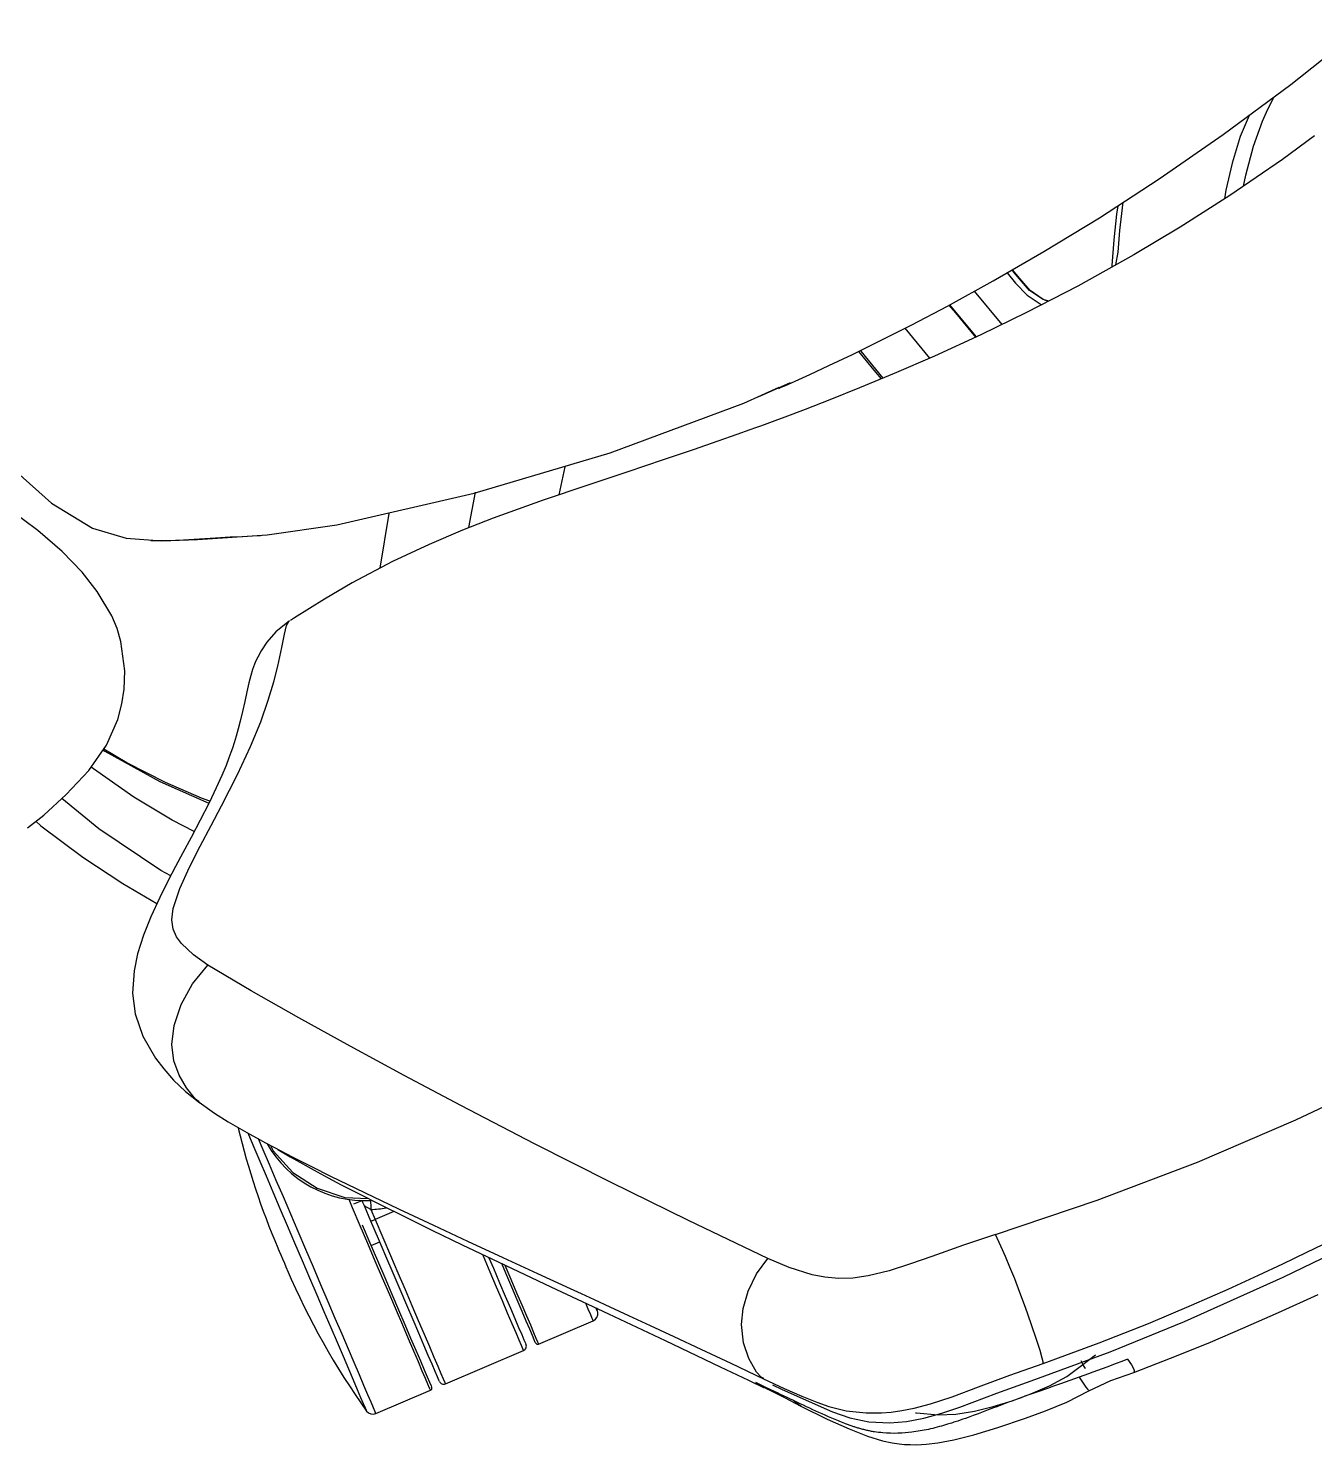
# Model space of a CAD drawing. Extents: x -15 to 8521, y -5327 to 1905.
# Drawn here: x 282.15 to 304.13, y 1306.05 to 1330.25 of the extents above; entities that cross this region are included whole.
import ezdxf

# ---------------------------------------------------------------- set-up
doc = ezdxf.new("R2010")
doc.units = 0
doc.layers.add('AR-MOB', color=2, linetype='Continuous')

# ---------------------------------------------------------------- blocks, each defined once
blk = doc.blocks.new('CAD-GIR-TELA')
at = {"color": 1, "linetype": 'Continuous'}
for p, q in [((0.1834719215237328, 0.3460228232993359), (0.1807720444019196, 0.3461613819022205)), ((0.1833120287917609, 0.3452918915654664), (0.1834719215237328, 0.3460228232993359)), ((0.2279658113104688, 0.3144489004648676), (0.2277228694858877, 0.3150591879239073)), ((0.2285912047923375, 0.3128778524605877), (0.2279658113104688, 0.3144489004648676)), ((0.2530776897308442, 0.2842309178358846), (0.2433206320486079, 0.287089849725362)), ((0.2557298255039768, 0.2834431177298029), (0.2557299161007904, 0.2834433668517704)), ((0.269684158019345, 0.279354325371969), (0.2557298255039768, 0.2834431177298029)), ((0.2696842259631467, 0.2793545744943913), (0.2557299161007904, 0.2834433668517704)), ((0.269684158019345, 0.279354325371969), (0.2696842259631467, 0.2793545744943913)), ((0.2820991266569308, 0.2757272968824509), (0.2723420689594604, 0.2785862287569216)), ((0.264450456684699, 0.253026378920822), (0.2629068350427133, 0.2534786760606949)), ((0.2577437718637157, 0.2510168715189138), (0.2610933660807859, 0.2500354109620275)), ((0.2605805543141742, 0.2482853329079262), (0.2610933660807859, 0.2500354109620275)), ((0.2618343081092007, 0.2498183101533868), (0.2610329420356265, 0.2470834197006297)), ((0.2607753471422711, 0.2462042814422603), (0.261121132162998, 0.2458381134911178)), ((0.2608410481100236, 0.2461347077191931), (0.2623053801792139, 0.2457056471216674)), ((0.08123604386469196, 0.2001074556769709), (0.08123600989279112, 0.1927093367030466)), ((0.09443711401195287, 0.196673612030736), (0.09443711401195287, 0.1900571556229806)), ((0.1543907513093927, 0.1713866442742074), (0.1581970023469239, 0.1744501867738109)), ((0.1736132096632446, 0.1689960667304149), (0.1689052859019284, 0.1650409410794964)), ((0.1826698080833467, 0.1584484346085446), (0.1897676865594349, 0.1646973075780807))]:
    blk.add_line(p, q, dxfattribs=at)
at = {"color": 1, "linetype": 'Continuous', "flags": 128}
for points in [[(0.1776264153429565, 0.3525869635273011), (0.1762887971292457, 0.3530541175528015), (0.1699072992332731, 0.3551438204503938), (0.1642233843660961, 0.3569119487210628), (0.1584353353684946, 0.3586196076403212), (0.1520036049000737, 0.3604227718792572), (0.1448352354746021, 0.362361799665905)], [(0.2266197681494759, 0.3149995112453325), (0.2258456246224796, 0.316661603004377), (0.2216802150944659, 0.3250891050624887), (0.2200337955475788, 0.327778836017842), (0.2179444550222343, 0.330376187010188), (0.2152985020641154, 0.3327701617017738), (0.2129528122570719, 0.3343835835503342), (0.2103000196982521, 0.3358361841214901), (0.2073994386928462, 0.337127601042539), (0.2043625865078411, 0.3382759751111735), (0.1979578860573383, 0.3404518751258365), (0.1914487117892349, 0.3427652013829174), (0.1785389362946717, 0.3473289838707387), (0.1654042125660453, 0.3514218981204067), (0.1475934643694927, 0.356282501305941), (0.1296432176898179, 0.3606596214854108), (0.1116657937855052, 0.3646012491285546), (0.08992015563057976, 0.368643726958453), (0.06802381405918823, 0.3718410833557755), (0.04601177673589518, 0.3741453278789777), (0.02392149444563074, 0.3755344922519726), (0.001791522077837726, 0.375997456456389)], [(0.1886184292359303, 0.3415523946114263), (0.1789810193238281, 0.3449714493158353), (0.1703459511436449, 0.3477503442504712), (0.1627264509277211, 0.3500099275215689), (0.1561483030970976, 0.351843462331999), (0.1506331815010071, 0.3533115086147518), (0.1461412488240512, 0.3544666317025076), (0.1417420131617746, 0.355567966498711), (0.1372808700384667, 0.3566582265816578), (0.1327587819557721, 0.3577389293404849), (0.1162225554942324, 0.3614590851461799), (0.09952847458612268, 0.3647752513793421), (0.08885501184840905, 0.3666384773064237), (0.07814780406056343, 0.3682978513406852), (0.0678511366991188, 0.3696924964524442), (0.05830184331898636, 0.3708070122211211), (0.05389203685604116, 0.3712629556303), (0.04830131158064432, 0.3717874762578504), (0.04147593017341933, 0.3723464214044725), (0.03341339007761235, 0.372890917298264), (0.02411159354051051, 0.3733631444142702), (0.01356960635052928, 0.3736989644471578), (0.001789976370218938, 0.3738249309353705)], [(0.1808756576178894, 0.3194041710376041), (0.1637415659529324, 0.3258944344720476), (0.1464057512621366, 0.3317754069530565), (0.1288224085815273, 0.3369029358882472), (0.1110610889811596, 0.3414216721139383), (0.09313487150120636, 0.3453024227424066), (0.07051599482406345, 0.3491766508368528), (0.04771135042642527, 0.3519391261925193), (0.02478136800687025, 0.3535873802088645), (0.0017915220780651, 0.3541324423067636)], [(0.177010398007269, 0.3501818235272367), (0.177123636492297, 0.3513684722006474), (0.1772535889695064, 0.3520411993526977), (0.1773854438595208, 0.352408001436288), (0.1775247045391097, 0.3525883223896926), (0.1776220896342693, 0.3525744846469934)], [(0.1855329750849251, 0.3501411709171407), (0.1815519857645995, 0.351163352012918), (0.177627660954613, 0.3525985138621763)], [(0.177010398007269, 0.3501818235272367), (0.1780068966279487, 0.3498504197996226), (0.1790023761057, 0.349515845379301)], [(0.1790023761057, 0.349515845379301), (0.180597725085363, 0.3489726177499506), (0.1821907413664121, 0.3484221428566343)], [(0.1821907413664121, 0.3484221428566343), (0.1829839089768939, 0.3481451841757917), (0.1837764650922509, 0.3478665042757711)], [(0.1853671713129188, 0.3473010819016054), (0.1854682932744254, 0.3485434212643668), (0.1855261581370087, 0.349331108120623), (0.1855513876732857, 0.3497894748411454), (0.1855543998105986, 0.3500407963224461), (0.1855248219128498, 0.3500625834053608)], [(0.225187890227744, 0.3208976959786014), (0.2231372772619125, 0.3254498602032072), (0.2213155645465577, 0.3291389886821889), (0.2196900035212366, 0.3321188819131748), (0.2182057188385897, 0.3343719652871187), (0.2171591914614055, 0.335672577160949), (0.216352978781515, 0.3365429507675799), (0.2157028993142376, 0.3371825670019462), (0.2149534644102005, 0.3378612504998273), (0.2140892283428002, 0.3385761250119685), (0.2128296767273241, 0.3395100027610169), (0.2111227199002315, 0.3406154820872871), (0.2086943433578199, 0.3419554556680851), (0.2054940653904396, 0.3434836089445525), (0.2015402985855417, 0.3451394725825594), (0.1968954826370464, 0.3468782267709685), (0.1934434528873226, 0.3480811591516613), (0.1896757369124771, 0.349275711860173), (0.1855329750849251, 0.3501411482634467)], [(0.1835751950209215, 0.3468329087336315), (0.183576757714718, 0.3468372797478878), (0.1835575071770563, 0.3466263617542609), (0.1834719215237328, 0.3460228232993359)], [(0.2108153000665425, 0.3342130237538186), (0.2107077914581623, 0.3343487966894827), (0.2080404590803937, 0.3369656020659022), (0.2056188994858985, 0.3387910290102809), (0.2028652114495344, 0.3404057417774311), (0.1998813322143178, 0.3418495097371306), (0.1967417047919753, 0.3431378239238256), (0.1935212250878067, 0.3442575939466224), (0.1902250114842445, 0.3452153423550044), (0.1868891644123778, 0.3458615717049724), (0.1834719215237328, 0.3460228232993359)], [(0.1837764650922509, 0.3478665042757711), (0.1845721465954284, 0.3475847216573129), (0.1853671713129188, 0.3473010819016054)], [(0.1853671713129188, 0.3473010819016054), (0.1861686279678452, 0.3470129579263812), (0.1869595987520825, 0.3467264872115265)], [(0.1869595987520825, 0.3467264872115265), (0.1877608968818549, 0.3464342413444683), (0.1885461604426837, 0.3461460041198734)], [(0.1885461604426837, 0.3461460041198734), (0.1892040760005784, 0.3459032434734581), (0.1898858622321313, 0.3456509934312635)], [(0.1898858622321313, 0.3456509934312635), (0.1905702076628586, 0.3453977921899423), (0.1912394923772354, 0.3451508190705681)], [(0.1912394923772354, 0.3451508190705681), (0.1918984270776036, 0.3449086925566007), (0.1925674173783136, 0.3446640974416368)], [(0.1925674173783136, 0.3446640974416368), (0.1932369965054477, 0.3444205667597089), (0.1939098368918621, 0.3441771719808457)], [(0.1939098368918621, 0.3441771719808457), (0.1945736182140081, 0.3439384199618871), (0.1952348629909011, 0.3437021818508583)], [(0.1952348629909011, 0.3437021818508583), (0.1958994143330983, 0.3434667137594261), (0.1965669098688068, 0.3432324459890879)], [(0.1886172515526141, 0.3415491786422535), (0.1886161191750944, 0.3415516245909203), (0.1884337599217361, 0.3413302433650642), (0.1881566880058472, 0.3407945347748864), (0.1876038803991378, 0.3395242255141966), (0.1869418203116311, 0.3378621564083915), (0.1858800963298108, 0.3350485199030118), (0.1848787284500304, 0.332285319832863), (0.1839763989551102, 0.329697027905695), (0.1831890971095618, 0.3273397877792377), (0.1825303888629151, 0.325262450527589), (0.1819703792982637, 0.3233807893584526), (0.181441691472628, 0.3214957083887384), (0.1808756576178894, 0.3194041710376041)], [(0.2271498827803953, 0.3132237733693728), (0.2254925470310809, 0.3167298178650526), (0.2240145131074769, 0.3197095525706573), (0.2227030303381525, 0.3221173423507935), (0.2215595934728753, 0.3239701503521246), (0.2197262851320829, 0.3264284444953773), (0.2173466690812802, 0.3288858100945617), (0.215321127110883, 0.3305378236150318), (0.2139658889818747, 0.3314824137187316), (0.2123581064126938, 0.3324710309434522), (0.2104701265409403, 0.3334843114994328), (0.2078732964309893, 0.3346753991168043), (0.2042508654253652, 0.3360761364619975), (0.1996615589721387, 0.3376455311909012), (0.1942806702707003, 0.3394866529847604), (0.1886184065831458, 0.3415523946109715)], [(0.1965669098688068, 0.3432324459890879), (0.1969848957387512, 0.3430869118969895), (0.1974032439816256, 0.3429419893004706)], [(0.1974032439816256, 0.3429419893004706), (0.1982645585087539, 0.3426455083063047), (0.1991193957921951, 0.3423532624397012)], [(0.1991193957921951, 0.3423532624397012), (0.1995594405207157, 0.3422036744154866), (0.2000000061477749, 0.3420543808038019)], [(0.2000000061477749, 0.3420543808038019), (0.2004443539315162, 0.3419040453964044), (0.2008883167206932, 0.3417538458766103)], [(0.2008883167206932, 0.3417538458766103), (0.2017699915249977, 0.3414546018680085), (0.2026447587688835, 0.3411548822518853)], [(0.2026447587688835, 0.3411548822518853), (0.2035155173862222, 0.3408516749077535), (0.2043782134128378, 0.3405443683241174)], [(0.2043782134128378, 0.3405443683241174), (0.2048163330910029, 0.340385177668395), (0.2052518935861372, 0.3402247866915786)], [(0.2052518935861372, 0.3402247866915786), (0.2056913268197604, 0.3400607267767555), (0.2061275440848931, 0.339895647719004)], [(0.2061275440848931, 0.339895647719004), (0.2063407268483388, 0.3398140480699112), (0.2065530943009435, 0.3397320634107928)], [(0.2065530943009435, 0.3397320634107928), (0.2067676359265533, 0.339648448114076), (0.2069813395723941, 0.3395643345734243)], [(0.2069813395723941, 0.3395643345734243), (0.2071912837143373, 0.3394807645822766), (0.2074004125449846, 0.3393965604445839)], [(0.2074004125449846, 0.3393965604445839), (0.2076083183858373, 0.33931181277012), (0.2078154542218726, 0.3392262724237298)], [(0.2078154542218726, 0.3392262724237298), (0.2081560529170474, 0.3390830936832572), (0.2084942962610512, 0.3389378766578375)], [(0.2084942962610512, 0.3389378766578375), (0.2088304107064687, 0.338790530749975), (0.2091638074439288, 0.3386414636229347)], [(0.2091638074439288, 0.3386414636229347), (0.209516432065584, 0.3384805743858124), (0.2098654104022444, 0.3383180318742234)], [(0.2098654104022444, 0.3383180318742234), (0.2102153173152601, 0.3381512089440548), (0.2105604002597374, 0.3379822571314435)], [(0.2105604002597374, 0.3379822571314435), (0.210891577502025, 0.3378156380340442), (0.2112184517052356, 0.3376466862214329)], [(0.2112184517052356, 0.3376466862214329), (0.2115412493064923, 0.3374752658237412), (0.2118599929901848, 0.3373013768077726)], [(0.2118599929901848, 0.3373013768077726), (0.2133943517358148, 0.3363926606511995), (0.2148143622564476, 0.3354239507657439)], [(0.2148143622564476, 0.3354239507657439), (0.2150835527750132, 0.3352235639486025), (0.2153486440549841, 0.3350204367698097)], [(0.2153486440549841, 0.3350204367698097), (0.2158580360371616, 0.3346128688267527), (0.2163474980427509, 0.3341978498028766)], [(0.2163474980427509, 0.3341978498028766), (0.2168234393568582, 0.3337703971888004), (0.2172768688894848, 0.3333397512597003)], [(0.2172768688894848, 0.3333397512597003), (0.2175391745015531, 0.3330791668663551), (0.2177975394154146, 0.3328135093984201)], [(0.2177975394154146, 0.3328135093984201), (0.2180476379221545, 0.3325473310319467), (0.2182923689251766, 0.3322774384364493)], [(0.2182923689251766, 0.3322774384364493), (0.2184035238033175, 0.3321514040039801), (0.2185127083557745, 0.3320253242814033)], [(0.2185127083557745, 0.3320253242814033), (0.2186192884032607, 0.3319000372325718), (0.2187242378286101, 0.3317744784071692)], [(0.2187242378286101, 0.3317744784071692), (0.2188298666776518, 0.3316458168483223), (0.218934159317314, 0.331516611738607)], [(0.218934159317314, 0.331516611738607), (0.2190386784420753, 0.3313849380274405), (0.2191418160514331, 0.3312529699019251)], [(0.2191418160514331, 0.3312529699019251), (0.2192497549610835, 0.3311128486207053), (0.2193558367789592, 0.3309731349868343)], [(0.2193558367789592, 0.3309731349868343), (0.2194626433110898, 0.330830228022478), (0.2195678644966392, 0.3306871398790463)], [(0.2195678644966392, 0.3306871398790463), (0.2196714324222739, 0.3305438931952267), (0.2197737320523174, 0.3303998312003387)], [(0.2197737320523174, 0.3303998312003387), (0.2198729969072701, 0.3302575130928744), (0.2199714011451306, 0.330113813454318)], [(0.2199714011451306, 0.330113813454318), (0.2200590703746457, 0.3299835665488899), (0.2201460828184736, 0.3298522552099712)], [(0.2201460828184736, 0.3298522552099712), (0.2202302416660586, 0.3297234577635209), (0.2203136757686934, 0.3295940941275148)], [(0.2203136757686934, 0.3295940941275148), (0.2203897040969878, 0.3294748087150765), (0.2204650076805592, 0.3293554327051424)], [(0.2204650076805592, 0.3293554327051424), (0.2205410359940743, 0.3292337013440374), (0.2206162036898149, 0.329112264395917)], [(0.2206162036898149, 0.329112264395917), (0.2207051638531539, 0.3289671832581007), (0.2207931954392279, 0.328822056829722)], [(0.2207931954392279, 0.328822056829722), (0.2208825179591258, 0.3286732614633365), (0.2209716139948341, 0.3285231525401286)], [(0.2209716139948341, 0.3285231525401286), (0.2210548895718603, 0.3283813779530647), (0.2211376215980181, 0.3282390824833783)], [(0.2211376215980181, 0.3282390824833783), (0.2212185191708613, 0.3280985308856543), (0.2212985561261576, 0.3279580472317321)], [(0.2212985561261576, 0.3279580472317321), (0.2214427313558645, 0.3277014488276109), (0.2215844606369046, 0.3274451222146126)], [(0.2215844606369046, 0.3274451222146126), (0.2217239478009105, 0.3271893617902606), (0.2218620760877457, 0.3269330125090164)], [(0.2218620760877457, 0.3269330125090164), (0.2221465990994602, 0.3263960582921754), (0.2224263660855286, 0.3258571563715122)], [(0.2224263660855286, 0.3258571563715122), (0.2227088055058175, 0.3253035560915123), (0.2229876439312193, 0.3247489140157995)], [(0.2229876439312193, 0.3247489140157995), (0.2232477300638038, 0.3242253219341364), (0.2235048946567986, 0.3237020922251759)], [(0.2235048946567986, 0.3237020922251759), (0.2237564426225163, 0.3231852944536513), (0.2240051143080564, 0.3226700140698995)], [(0.2240051143080564, 0.3226700140698995), (0.2242631848087058, 0.322130817721245), (0.2245191264271398, 0.3215918705095646)], [(0.1808756576178894, 0.3194041710376041), (0.1862664886700713, 0.317352991867665), (0.1916904759455065, 0.3153636862020903), (0.1953026248970673, 0.3140406984039146), (0.1988469666514447, 0.3126314908199674), (0.2021839008089046, 0.3110253162349181), (0.2044350138419304, 0.3096489025178926), (0.2063954889763409, 0.3081322089633431), (0.2080560633328332, 0.3065117436817673), (0.2094604243100093, 0.3048275704272783), (0.2117208002389361, 0.3013619520575048), (0.2135582984008124, 0.2978434966253189)], [(0.2245191264271398, 0.3215918705095646), (0.2247745471318012, 0.3210512473542622), (0.2250298319647754, 0.3205094238783204)], [(0.2250298319647754, 0.3205094238783204), (0.2253029405287634, 0.3199288048986091), (0.2255770229451173, 0.3193456720268841)], [(0.2251532845602924, 0.3208863042000303), (0.225364270482487, 0.3204699942425577), (0.2255770229451173, 0.3193456720268841)], [(0.2277400364321238, 0.315065868999227), (0.2264324264172046, 0.3179746031764807), (0.225187890227744, 0.3208976733408235)], [(0.2255770229451173, 0.3193456720268841), (0.2258540495543002, 0.3187547936458941), (0.2261301929090678, 0.3181640058469384)], [(0.2261301929090678, 0.3181640058469384), (0.2263695111166726, 0.3176508770138753), (0.2266083537176655, 0.317137997287773)], [(0.2266083537176655, 0.317137997287773), (0.2268436406302499, 0.3166322968818349), (0.2270786331296222, 0.3161270494451855)], [(0.2270786331296222, 0.3161270494451855), (0.2277771107162607, 0.3146258242700242), (0.228474002955636, 0.3131293777737483)], [(0.2270861068632257, 0.3132057231528051), (0.2272969342600391, 0.3127766399015854), (0.2273653302988805, 0.3116233059918159), (0.2268838629395304, 0.3089880880424971), (0.2259227853126049, 0.3063201441696037), (0.2242056370125738, 0.3036942570752217), (0.2222238730398658, 0.3017785111219382), (0.2196669028821816, 0.3000291125058538), (0.216716247814702, 0.2986489166314641), (0.2135582984008124, 0.2978434966253189)], [(0.2715983412792866, 0.215457271267951), (0.2707370041143804, 0.2185645577933428), (0.2698637316050281, 0.2212080194963164), (0.269072375810083, 0.2233896040975196), (0.2684152529259336, 0.2251037402602378), (0.2678421303328378, 0.2265474402765904), (0.2672249126760562, 0.2280632732140475), (0.2665612445885017, 0.2296587354439907), (0.2652208180695652, 0.2327975249177143), (0.263747743986869, 0.2361552723064051), (0.2622520901475127, 0.2394954450705882), (0.2595766272511355, 0.2453511880307815), (0.2568639315286418, 0.2511799122758021), (0.2540461278560997, 0.2571497543235637), (0.2512643793097595, 0.2629741075538732), (0.2483999893340751, 0.2689152096668295), (0.2455436392804131, 0.2748122167167821), (0.2428615632516085, 0.280350756048847), (0.2419561989672729, 0.2822230863621371), (0.2408984156838869, 0.284413390323607), (0.2396127286244791, 0.2870801112067056), (0.2380963748041722, 0.2902323760658874), (0.2363467044131085, 0.2938804669088313), (0.2343986401995153, 0.2979567350948855), (0.2322205886337088, 0.3025335173610983), (0.229808541088687, 0.3076238361400101), (0.2271438358377509, 0.3132369996164925)], [(0.266372861060745, 0.2300998899122533), (0.2663164003511156, 0.2302737562745278), (0.2655041407440422, 0.232548943798065), (0.2648342898414739, 0.2343237304908143), (0.2642381119005677, 0.2358493472224836), (0.2635718166859533, 0.2375092195020443), (0.2627593079409962, 0.2394846647716804), (0.2617920022082671, 0.2417843571020057), (0.2604240360760741, 0.2449640030172304), (0.2588046352284437, 0.2486476054514242), (0.2569196675092371, 0.2528574271086654), (0.2547573334456956, 0.2576167271540726), (0.2523600974946021, 0.2628266257584073), (0.2499223900967991, 0.2680673025811302), (0.2452291986669479, 0.2780240223660257), (0.2405613047178576, 0.2878615699573857), (0.2359912714707662, 0.2975235979110948), (0.2315590720970704, 0.3069562047162435), (0.2292950498829214, 0.3117988029921435), (0.2280445800008692, 0.3144809922550849)], [(0.228474002955636, 0.3131293777737483), (0.2285325925472534, 0.3130035924641561), (0.2285912047923375, 0.3128778524605877)], [(0.2135582984008124, 0.2978434966253189), (0.2198786814774394, 0.2842127090939357), (0.2259727234873026, 0.270685127100478), (0.2318573196005218, 0.2573555086287342), (0.2374582306663342, 0.2443305696133393), (0.2416582911673686, 0.2342149309638444), (0.2455943927664066, 0.2244603871590698), (0.2492747565781883, 0.2151664974976484), (0.2526620592118434, 0.2064333194930441), (0.2555513163672458, 0.1983258293830659)], [(0.2416208771794572, 0.2857572819498273), (0.2417523696969965, 0.2862060233865122), (0.2418279677092414, 0.2864640485959171), (0.2418311157339303, 0.2864748062420404)], [(0.2433206320486079, 0.287089849725362), (0.2433080399337086, 0.2870468417486336), (0.2432074388541423, 0.2867034800387955), (0.2430073917569189, 0.286020810536229), (0.242710299283317, 0.2850068278880826), (0.2424099908414519, 0.283981929067977)], [(0.2489591609498802, 0.270175055695745), (0.2496846798733259, 0.2726511735863824), (0.2503938924835438, 0.2750715328443221), (0.2510337804781102, 0.2772554275065886), (0.2515969154299, 0.2791772430405217), (0.2520766389322944, 0.2808144676200754), (0.2524673343280028, 0.2821478960131572), (0.2527644494539345, 0.2831618786462968), (0.2529644738986008, 0.2838445481484086), (0.2530650976157176, 0.2841879098582467), (0.2530776897308442, 0.2842309178358846)], [(0.2533396103324321, 0.2837518964247465), (0.2533106212918028, 0.2836529939268075), (0.2531822314929286, 0.2832147610142783), (0.252952742400339, 0.282431535753858), (0.2526249396519233, 0.2813128301650067), (0.2522028092364508, 0.2798722328830081), (0.2516914922041451, 0.2781271826133889), (0.251097194023032, 0.2760989229191182), (0.2504271166508261, 0.2738120265353245), (0.2496893679542609, 0.2712942821822253), (0.249196191734427, 0.2696111054169705)], [(0.2557298255039768, 0.2834431177293482), (0.2556530498236498, 0.2831810838924866), (0.255472706217688, 0.2825655874548829), (0.2551909915275701, 0.2816041248333931), (0.2548113255529643, 0.2803083822036569), (0.2543383284325955, 0.2786941223907888), (0.2537777526638365, 0.2767810035797993), (0.2531364152102924, 0.2745922622962098), (0.2524221521778145, 0.2721545322601742), (0.2516435923298559, 0.2694974819369236), (0.2508102477161174, 0.2666534295849488), (0.2507316375670143, 0.2663850770304634)], [(0.2557298255039768, 0.2834431177293482), (0.2555811207341776, 0.2834712461681193), (0.2554297661843066, 0.2834698193619261), (0.2552816049653757, 0.283438905255025), (0.2551423442860141, 0.2833796815311871), (0.2550173063434613, 0.2832944356123335), (0.2549113151378606, 0.2831864513968867), (0.2548284472081832, 0.2830598507762261), (0.2547718732641897, 0.2829195256481398)], [(0.2502426285152524, 0.2674619976164649), (0.2507888682964676, 0.2693262200641584), (0.2515477472904877, 0.2719161426139181), (0.252243982760092, 0.2742922709203413), (0.2528691044510651, 0.2764257065250604), (0.2534155027581164, 0.2782905177987232), (0.2538765645492731, 0.2798639891138919), (0.2542466279076052, 0.2811270058200535), (0.2545212312218155, 0.2820641674820763), (0.2546970226344456, 0.2826641049427963), (0.2547718732641897, 0.2829195256481398)], [(0.2610933660807859, 0.2500354109620275), (0.2620397453481473, 0.253265221521815), (0.2629745969491069, 0.2564557609707663), (0.2638865743651877, 0.2595681885150043), (0.2647645802312582, 0.262564637212563), (0.2655979248449967, 0.2654087122173223), (0.2663764620394886, 0.2680657399032498), (0.2670907477252058, 0.2705034699383759), (0.2677320625259654, 0.2726922112069587), (0.2682926382947244, 0.2746053526711876), (0.2687656354307819, 0.2762195898462778), (0.2691453014044782, 0.2775153324605526), (0.2694270387326014, 0.2784768177507431), (0.2696073823385632, 0.2790922915355623), (0.269684158019345, 0.279354325371969)], [(0.2702080671665499, 0.2783965316580179), (0.2701332165372605, 0.2781411335899975), (0.269957425124403, 0.2775411734914996), (0.2696828218101928, 0.2766040118294768), (0.2693127584670947, 0.2753409951233152), (0.2688516966757106, 0.273767523809056), (0.2683052983536527, 0.2719027351722616), (0.2676801766626795, 0.2697692769297646), (0.2669839411930752, 0.2673931486237962), (0.2662250621990552, 0.2648032260740365), (0.2654127572857305, 0.2620310121992588), (0.2645569461503783, 0.2591102521105313), (0.2636680014445574, 0.2560764573536289), (0.2627567713955159, 0.2529665210640815), (0.2618343081092007, 0.2498183101533868)], [(0.2633779071129538, 0.249366013013514), (0.264311354545498, 0.2525516605655866), (0.2652334554752542, 0.2556986485019479), (0.2661330446078409, 0.2587687475079292), (0.2669991604350344, 0.2617247247735577), (0.2678213397396121, 0.2645306836989221), (0.2685895948798134, 0.2671525621503861), (0.269294572363151, 0.269558540115213), (0.2699277339918353, 0.2717194020819989), (0.2704813795621703, 0.2736089219947644), (0.2709488053628775, 0.275204180392393), (0.2713243268074166, 0.2764857908509839), (0.2716033917174627, 0.2774381944077504), (0.2717826255834552, 0.2780498407287268), (0.2718598315802865, 0.2783133240241114), (0.2718630475490045, 0.278324308154879)], [(0.2723420689594604, 0.2785862287569216), (0.2723294541917767, 0.2785432207947451), (0.2722288531276718, 0.2781998590699004), (0.2720288286834602, 0.2775171895823405), (0.2717317135568464, 0.2765032069346489), (0.2713409955081261, 0.2751697785415672), (0.2708612720214205, 0.2735325539615587), (0.2702981597067264, 0.271610738443087), (0.2696582490596029, 0.2694268437658138), (0.2689490591178583, 0.2670064845078741), (0.2681789015641698, 0.2643780155767672), (0.267356767566298, 0.26157228312195), (0.2664923503050431, 0.258622171620118), (0.265595773324776, 0.2555622867243983), (0.2646775224968678, 0.2524284571072712), (0.2637483781193168, 0.2492574626089663)], [(0.2702080671665499, 0.2783965316580179), (0.2702361729679978, 0.2785452137895845), (0.2702347235092475, 0.2786965230488931), (0.2702037641111019, 0.2788446389768069), (0.2701445177342521, 0.2789838770031565), (0.2700592265093746, 0.2791088922931522), (0.2699511743651328, 0.2792148608605203), (0.2698245284384484, 0.2792977514282029), (0.269684158019345, 0.279354325371969)], [(0.2830211596426579, 0.2744056452934274), (0.2829927820814646, 0.2743087810958968), (0.2828670194251117, 0.2738796072480909), (0.2826422636890129, 0.2731125524442177), (0.282321255250281, 0.2720169475096554), (0.2819078442107639, 0.2706060639975476), (0.2814070810084104, 0.268897068869137), (0.2808250352227333, 0.2669106621065112), (0.2801687955936814, 0.2646709861737691), (0.2794462887920872, 0.2622052182809966), (0.2786663247914021, 0.2595432986981905), (0.2778383250440584, 0.2567175003941884), (0.2769723903800241, 0.2537621799137924), (0.2760789840783673, 0.250713188552254), (0.2751689996564437, 0.2476075326644605), (0.2742534438989424, 0.2444828980151215), (0.2733434594931623, 0.2413772421273279), (0.272450053175362, 0.2383282507817057), (0.2715841185270165, 0.2353729303008549), (0.2707561187642114, 0.2325471546350855), (0.2699761547632988, 0.22988521239904), (0.2692536479771661, 0.227419444521729), (0.2685974083326528, 0.2251797685730708), (0.2684811124197495, 0.2247829356533657)], [(0.2735054358008711, 0.2463985307185794), (0.274434580178422, 0.2495695252177939), (0.2753528310070124, 0.2527033548344662), (0.2762494079868247, 0.2557632397297311), (0.2771138252480796, 0.2587133512315631), (0.2779359366088556, 0.2615190836868351), (0.2787061167996399, 0.2641475526174872), (0.2794153067413845, 0.2665679118758817), (0.2800552173887354, 0.2687518065527001), (0.2806183297029747, 0.2706736220720813), (0.2810980532053691, 0.2723108466516351), (0.2814887712540894, 0.273644275044262), (0.2817858863652418, 0.2746582576928631), (0.2819859108251421, 0.2753409271795135), (0.282086511889247, 0.2756842889052677), (0.2820991266569308, 0.2757272968824509)], [(0.2618343081092007, 0.2498183101533868), (0.2618200627030092, 0.2498224773207767), (0.2617778926901337, 0.2498348429667203), (0.2617094287072632, 0.2498549088304571), (0.261617275228673, 0.2498819048769292), (0.2615050106107901, 0.2499147893399822), (0.2613769152405894, 0.2499523392166338), (0.2612379036831953, 0.2499930597705315), (0.2610933660807859, 0.2500354109620275)], [(0.2637483781193168, 0.2492574626089663), (0.2628192563950051, 0.2460864681261228), (0.2623779207481221, 0.2445802831107358)], [(0.2596568000942625, 0.2470479307476126), (0.2596745332286901, 0.2470717108403733), (0.2597271211836869, 0.2471421225268386), (0.259812480352366, 0.2472564707368292), (0.2599273494593035, 0.2474103618319532), (0.2600673348686087, 0.2475978621046124), (0.2602270464224148, 0.247811792236007), (0.2604003465958158, 0.2480439084702084), (0.2605805543141742, 0.2482853329074715)], [(0.2605805543141742, 0.2482853329074715), (0.260813123502885, 0.247739229029321), (0.2609418076997372, 0.2473756202616642), (0.260996615133763, 0.247203792199798), (0.2610241773688813, 0.2471129296395702), (0.2610329420356265, 0.2470834197006297)], [(0.2610329420356265, 0.2470834197006297), (0.2610311302198625, 0.2470772142169153), (0.2609995819805135, 0.246969569720477), (0.2608583962344255, 0.2464877399893339), (0.2607753471422711, 0.2462042814422603)], [(0.2770217170600517, 0.2432442049371275), (0.2770653365321323, 0.2433931135387866), (0.2771895817857057, 0.2438171236985909), (0.2773755193654779, 0.2444517347857982), (0.2775948623063869, 0.2452002864351925), (0.2778141825945113, 0.245948838068216), (0.2780001428268406, 0.2465834265181002), (0.2781243880806414, 0.2470074366783592), (0.2781680075522672, 0.2471563452800183)], [(0.2668747566408456, 0.2289050427752954), (0.2671049251873683, 0.2299298963043839), (0.2668686417691788, 0.234895290390341), (0.2653679374923286, 0.2396451916361002), (0.262708509164213, 0.243845025668179), (0.2597224784092305, 0.2465597823133976)], [(0.2677254493944474, 0.2266724102596527), (0.2683047548175637, 0.2286495088201264), (0.2690749350085753, 0.2312779551134554), (0.2698970463695787, 0.2340836875537207), (0.2707614636153721, 0.2370337990701046), (0.2716580406106459, 0.2400937066190636), (0.2725762914390089, 0.2432275362361906), (0.2735054358008711, 0.2463985307185794)], [(0.2074036058604634, 0.161773433421331), (0.2104188974478802, 0.1617659596881822), (0.2127151699774004, 0.1621498381359743), (0.2143932736519218, 0.1626606342706509), (0.2155301879822673, 0.1631239721509701), (0.2161921574886492, 0.1634400660391293), (0.2167279113837139, 0.1637232528260029), (0.2175462632246763, 0.1642046635756742), (0.2184536884631143, 0.1648048728120557), (0.2195021861818987, 0.1655688135629134), (0.2207558720324414, 0.1665405016292425), (0.2220798789885521, 0.1675908564702695), (0.2234246765226544, 0.1686464655799682), (0.2247952244754288, 0.169684669925573), (0.2258914635581277, 0.1704781319490394), (0.2269652361039789, 0.1712209650563636), (0.22794096678399, 0.1718666621900411), (0.2287671547308037, 0.1723914319545656), (0.2294331328791941, 0.1727999850540982), (0.2302862036367515, 0.1733051419087133), (0.2314709952042904, 0.1739748116324336), (0.2331234616788151, 0.1748513567363261), (0.2352043093280827, 0.1758756101048675), (0.2377677340914488, 0.1770533355861517), (0.2408227044218165, 0.1783830157787634), (0.2438885003721225, 0.1796714092279217), (0.2466780170655056, 0.1808259774306862), (0.2491067106896026, 0.1818330638525367), (0.2515945600782743, 0.1828834866373654), (0.2545414556109336, 0.184182411263464), (0.2578651182150224, 0.1857826861273679), (0.2608094545646509, 0.1874001505907472), (0.2636082568226357, 0.1892241960199499), (0.2659079038619439, 0.1910746713065237), (0.2685046660276385, 0.1938605417299186), (0.2704154068344451, 0.1968879724772705), (0.2718416454765702, 0.2006703415067932), (0.2725485933012806, 0.2049491933357785), (0.2726415620907119, 0.2072348893975686), (0.2725563614626481, 0.2097774103335723), (0.2722197261191468, 0.2125722492396562), (0.2715631014639257, 0.2156046851196152)], [(0.27154586657457, 0.2154484386724107), (0.2717193252735797, 0.2146717132941376), (0.2716764758372392, 0.2122229538217653), (0.2712911252924641, 0.2097302351730832), (0.2704424708244915, 0.2072713974780527), (0.2689266152492564, 0.2048862780357013), (0.2665526611158384, 0.202620149591894), (0.2633650658599436, 0.2006173232507535), (0.2596127276681273, 0.1991081487508382), (0.2555513163672458, 0.1983258293830659)], [(0.01953941158399175, 0.2091442486898814), (0.02634871029044916, 0.2087728717756363), (0.03719113898455362, 0.2078102088171363), (0.04715536647449881, 0.2066051249166776), (0.05629633889202523, 0.2052262652514401), (0.067107595864627, 0.2032563460106758), (0.07670391153146738, 0.2012022905914819), (0.08518576805499833, 0.1991533082473325), (0.09358929752329459, 0.1969170521156229), (0.1007993613548024, 0.1948468262398819), (0.1069364792856504, 0.1929830341086927), (0.1121218617638533, 0.1913344177351064), (0.1164541734690374, 0.1899042610325523), (0.1199503549075871, 0.18871537024188), (0.1216386726921428, 0.1881303689287961), (0.1230331026536078, 0.1876419600380359), (0.1241418319204968, 0.1872503134436556), (0.1249711226012096, 0.1869554857403273), (0.1259753893832567, 0.1865963612217456), (0.1281839247401422, 0.1857991509968997), (0.1314080846857451, 0.1846185039753436), (0.1355875697590818, 0.1830619957745512), (0.140658898441643, 0.1811421166244145), (0.1465697432333855, 0.178878015148257), (0.1532968223029911, 0.1762980688899916), (0.1608674487772532, 0.1734431456575294), (0.1694086988848085, 0.1703770892654575), (0.1747673928555287, 0.1686169556260211), (0.1806994132514319, 0.1668713957928958), (0.1873786037649552, 0.1651869054717281), (0.1950247829611271, 0.1636199906633919), (0.2004455316152871, 0.1627251349023027), (0.20643389946963, 0.1619226024795353), (0.2072248023102929, 0.1618406178208716)], [(0.03434200222295658, 0.2080631835733584), (0.0328753940648312, 0.2068363578964636), (0.02874162054808949, 0.2038822603908557), (0.02477955053905134, 0.2015464449750652), (0.02331817680760651, 0.2008107798696983), (0.02187274141238049, 0.2001492406802754), (0.02061283310695217, 0.1996281172005183)], [(0.02595698441746208, 0.1993495958254243), (0.02940175558501323, 0.2011702214540492), (0.03337962802606853, 0.2037947043954773), (0.03712942402103181, 0.2066988637270697), (0.03822397017393087, 0.2076853067778757)], [(0.05975113732415593, 0.2045967725453011), (0.0580859371796123, 0.2031398915723912), (0.05550708934265458, 0.2004591743902893), (0.05198461393365506, 0.1971257959203285)], [(0.05306734931104984, 0.1970027509883039), (0.05413649041611279, 0.1979799990717765), (0.05728930446252889, 0.201082733403382), (0.0603525072579032, 0.204247884790675), (0.06060684654380566, 0.2044408431647753)], [(0.0725609232347324, 0.2020890837775369), (0.07308954310065019, 0.2012746952727866), (0.07383427860486336, 0.1986745812505433), (0.07391453637774248, 0.1959554535906136), (0.07391759382130658, 0.1940056681587521)], [(0.07261068021557548, 0.2020784393512258), (0.07313883014194289, 0.2012651379477575), (0.07391086178768091, 0.1985739801866657), (0.0740217166014645, 0.1943830467248517), (0.07402361334720808, 0.1939880029522101)], [(0.07496307373571653, 0.1938315526736005), (0.0749556113212293, 0.196109503227035), (0.07475157823478185, 0.1989644717659758), (0.07387567859791488, 0.2017099839918046), (0.07379785545458617, 0.2018243095640173)], [(0.1176266446811951, 0.1842701484365534), (0.117193269708423, 0.1843929442470653), (0.11655946261385, 0.1845715779372767), (0.1146903709220624, 0.1850912180016167), (0.1120176370679928, 0.185815457341505), (0.1085375468230723, 0.1867258267729994), (0.1042445288508134, 0.1877999503722094), (0.09913197005107577, 0.189012281536634), (0.0931952955622819, 0.1903335254623926), (0.08643032688200947, 0.191731431833432), (0.07766789371225968, 0.1933811126564251), (0.06779049183614916, 0.1950260601061018), (0.05680514768414469, 0.1965779708079936), (0.04468929284962542, 0.1979548374788465), (0.0314473549262857, 0.1990634648450396), (0.01708476372527912, 0.1998119938411946), (0.001624322630959796, 0.2001005028419058)], [(0.08597219796547506, 0.1989440208917586), (0.08597582159700323, 0.1975023818135924), (0.08599073510731614, 0.1918141865126017)], [(0.08607722665328765, 0.198916073631608), (0.0860962733740962, 0.1935490453251987), (0.08610213912334075, 0.1917932147566717)], [(0.2555513163672458, 0.1983258293830659), (0.2563195715076745, 0.1954461975124104), (0.2566814137501296, 0.1926191988713981), (0.2565908909086829, 0.1912161288119023), (0.2562021205637848, 0.1898189471553451), (0.2553810509989489, 0.188439577925692), (0.2540200150649525, 0.1871126154414924), (0.2509332699953575, 0.1851757618437659), (0.2473393977295473, 0.1834376531060116), (0.2436311093101722, 0.1818206642346922), (0.2399714907858197, 0.1802808134320912), (0.2364418473759997, 0.1787967665372889), (0.2309768904240173, 0.1764206608681889), (0.2261749447582133, 0.1741502067166039), (0.2221464632118568, 0.1719882236916419), (0.2188336035594602, 0.1699679699627268), (0.2161096519312196, 0.1681285693880454), (0.2138792842010844, 0.1664976748452318), (0.2113059850466925, 0.1644806257513665), (0.2095041343636694, 0.1630057511720224), (0.2082880210421081, 0.1620918939956937), (0.2074779808988296, 0.1617708968915395), (0.2074172624245421, 0.1618054119771841)], [(0.102759745908088, 0.1881520314427689), (0.1027601309335751, 0.1882718717256466), (0.1027806384170162, 0.1942451448917382)], [(0.1031003219657123, 0.1880712697579838), (0.1031003559376131, 0.1921865372946741), (0.1031006277125925, 0.1941479636284384)], [(0.1218261389933559, 0.1829765913148549), (0.1203033758581569, 0.1834515248206117), (0.1154745813530553, 0.1847793252532028)], [(0.2272669940048218, 0.1125825360754789), (0.226015844699532, 0.1204252859433836), (0.223339294700736, 0.1281541179187116), (0.2199707896656946, 0.1331967293049274), (0.2155392923530144, 0.137369125639907), (0.2106980982455298, 0.1410847406009452), (0.2010207604528205, 0.1480613406702105), (0.1907626904301196, 0.1542741358603053), (0.1691715095746531, 0.1650207732996023), (0.1468835044076968, 0.1744574793287939), (0.1238619516991548, 0.1824335448645797), (0.1174168817331065, 0.1841527541027972)], [(0.2626197754859732, 0.1607033297982525), (0.2624335887842335, 0.161831762572092), (0.2603461053654428, 0.170533709404026), (0.2579250666685766, 0.1783641389165496), (0.2555690495169074, 0.1846771728291969)], [(0.2507650655657017, 0.1825332626735872), (0.2514921471979505, 0.1807692449606293), (0.2551706991941955, 0.1685381303259419), (0.2567135734686872, 0.1605075631186992)], [(0.2428452569081401, 0.1792329951213105), (0.2445055594880614, 0.1753469449322438), (0.2470731061287097, 0.1681555767686405), (0.2493440585406006, 0.1600580969375187), (0.2494453843185056, 0.1595439376274044)], [(0.237516820258179, 0.1769380588157219), (0.2382549539652246, 0.1756484650295533), (0.2412990307614109, 0.1696502114650684), (0.2442789466454087, 0.1628384299970094), (0.2458358172032149, 0.1585418676709196)], [(0.2460316518267973, 0.158596244788896), (0.2459242338150034, 0.1589540897084589), (0.2419415232452593, 0.168912349533457), (0.2378296075958133, 0.177080263688822)], [(0.2644267219131962, 0.1606709549141669), (0.2609153325513489, 0.1607338588955827), (0.2557161689553595, 0.16045384278641), (0.2501115210075113, 0.1597288673833646), (0.2450305557379124, 0.15831832359072), (0.2407419427524928, 0.1561537700631561), (0.2385389334256161, 0.1545606065756147), (0.2366456313400249, 0.1528574998342265), (0.2345428380824615, 0.1504917554971144), (0.2318645442117031, 0.146209415924659), (0.2309661327622052, 0.1440704203182577), (0.2302920467482181, 0.1418281172436764), (0.229563493019441, 0.1370473698343631), (0.2294616463279908, 0.1328877354740143), (0.2298843202788703, 0.1279556674712694), (0.230825332042059, 0.122558461107019), (0.2322444140172593, 0.1166338012099004)], [(0.2169617941435718, 0.1361670425731063), (0.2148232401575569, 0.137926802506172), (0.2125964960598594, 0.139613206559261), (0.2081726083836202, 0.1428128843658669), (0.2061210894942178, 0.1442974974493154), (0.2044204060791799, 0.145564488810578), (0.203048272764363, 0.1466041086428049), (0.2019576050327032, 0.1474075130172423)]]:
    blk.add_lwpolyline(points, dxfattribs=at)
at = {"color": 1, "linetype": 'Continuous'}
for centre, radius, start, end in [((0.3535399222930664, 0.2250714748424798), 0.1274724551363059, 151.2035817405825, 151.5500133533307), ((0.242958803595684, 0.2858549575666984), 0.001286815761843249, 73.668787600931, 151.2035817405825), ((0.2529691418742459, 0.2838604525118171), 0.0003860447300971537, 343.6687876004568, 73.668787600931), ((0.2722335140308587, 0.2782157622286832), 0.0003860447300971537, 73.668787600931, 163.6687876004568), ((0.1558387790726101, 0.2830002623941255), 0.1274724551363059, 343.6687876005354, 356.1339934606327), ((0.2817372775432432, 0.2744924032563176), 0.001286815761843249, 356.1339934605027, 73.668787600931), ((0.2481096711737791, 0.231580536540605), 0.0208464154252463, 53.25696559113025, 60.39805020783952), ((0.2481096711737791, 0.231580536540605), 0.01930223650485769, 350.3975194490371, 53.25696559113025), ((0.1546924788519846, 0.2790881338646614), 0.1274724551363059, 333.9713067159959, 343.6687876005354)]:
    blk.add_arc(centre, radius, start, end, dxfattribs=at)
blk = doc.blocks.new('EST-4')
at = {"layer": 'AR-MOB', "color": 1, "extrusion": (0, 0, -1), "xscale": -1, "zscale": -1, "rotation": 140.5397469830932}
blk.add_blockref('CAD-GIR-TELA', (-2.598258499665462, 0.4041989482866484), dxfattribs=at)

msp = doc.modelspace()

# ---------------------------------------------------------------- block references
at = {"layer": 'AR-MOB', "xscale": 100, "yscale": 100, "zscale": 100}
msp.add_blockref('EST-4', (32.51874484354414, 1305.380704382871), dxfattribs=at)

doc.saveas('drawing.dxf')
